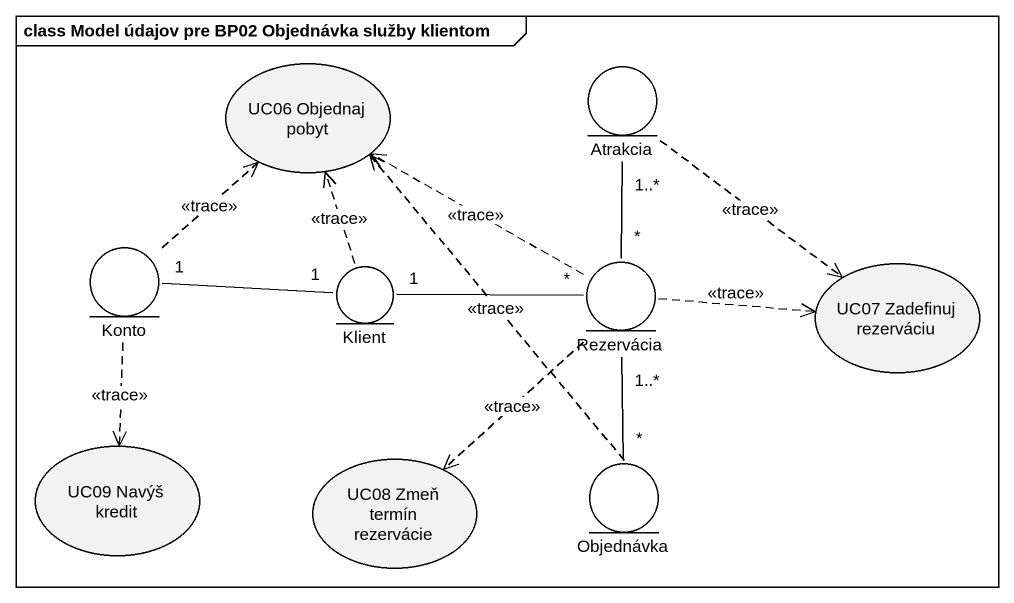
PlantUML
@startuml
mainframe class Model údajov pre BP02 Objednávka služby klientom
usecase "UC06 Objednaj pobyt" as UC06_Objednaj_pobyt
entity Atrakcia
entity Konto
entity Klient
entity Rezervácia
usecase "UC07 Zadefinuj rezerváciu" as UC07_Zadefinuj_rezerváciu
usecase "UC09 Navýš kredit" as UC09_Navýš_kredit
usecase "UC08 Zmeň termín rezervácie" as UC08_Zmeň_termín_rezervácie
entity Objednávka
Atrakcia ..> UC07_Zadefinuj_rezerváciu : <<trace>>
Konto .up.> UC06_Objednaj_pobyt : <<trace>>
Konto "1" -right- "1" Klient
Konto ..> UC09_Navýš_kredit : <<trace>>
Klient .up.> UC06_Objednaj_pobyt : <<trace>>
Klient "1" -right- "*" Rezervácia
Rezervácia .up.> UC06_Objednaj_pobyt : <<trace>>
Rezervácia "*" -up- "1..*" Atrakcia
Rezervácia .right.> UC07_Zadefinuj_rezerváciu : <<trace>>
Rezervácia ..> UC08_Zmeň_termín_rezervácie : <<trace>>
Rezervácia "1..*" -- "*" Objednávka
Objednávka .up.> UC06_Objednaj_pobyt : <<trace>>
@enduml
